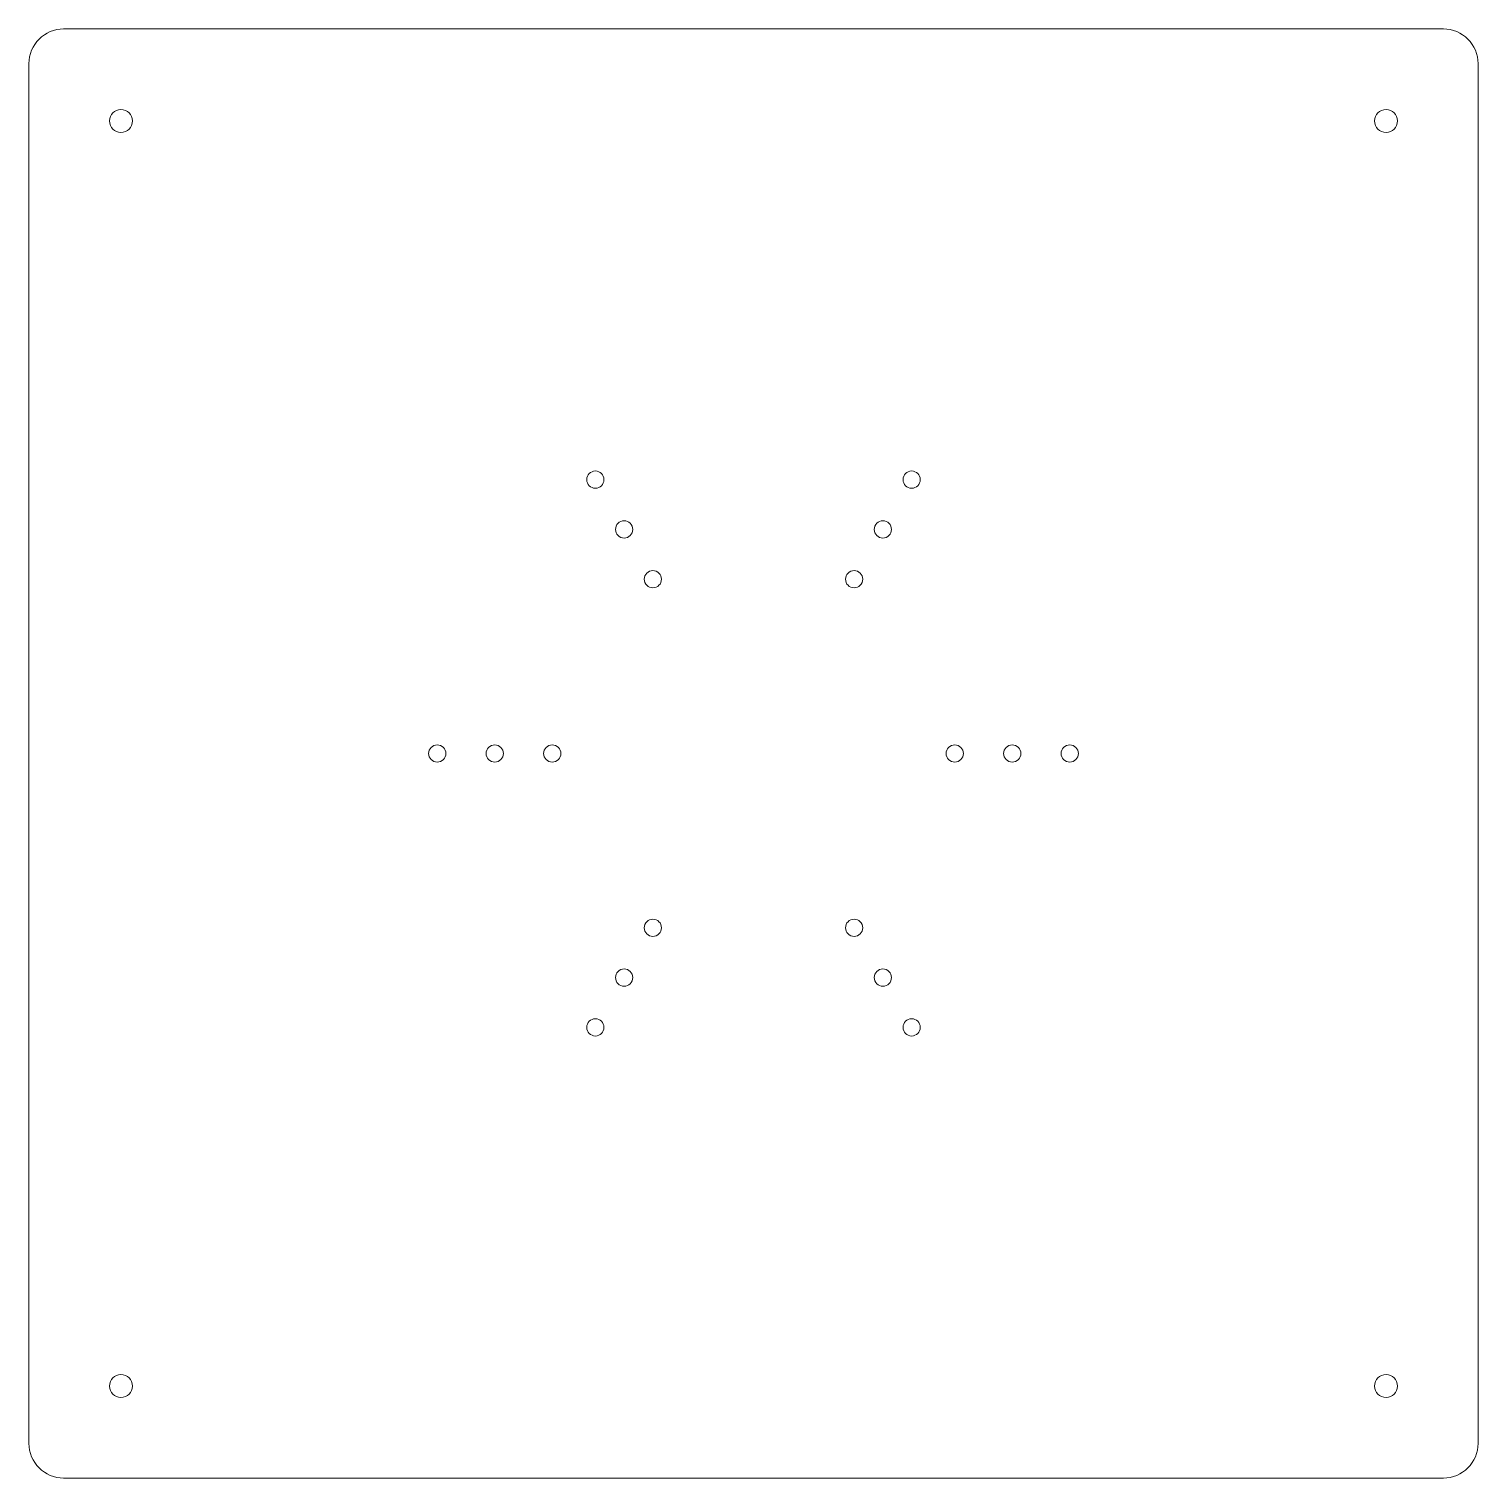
# Model space of a CAD drawing. Extents: x -126 to 126, y -126 to 126.
import ezdxf

# ---------------------------------------------------------------- set-up
doc = ezdxf.new("R2010")
doc.units = 0
doc.layers.get('0').update_dxf_attribs({"linetype": 'CONTINUOUS', "lineweight": 5, "true_color": 0xffffff})

# ---------------------------------------------------------------- blocks, each defined once
blk = doc.blocks.new('CUT001_CS')
blk.add_lwpolyline([(120, 126, -0.414214), (126, 120), (126, -120, -0.414214), (120, -126), (-120, -126, -0.414214), (-126, -120), (-126, 120, -0.414214), (-120, 126)], format="xyb", close=True)
at = {"color": 0}
for centre, radius in [((-110, 110), 2), ((110, 110), 2), ((-27.5, 47.63), 1.5), ((27.5, 47.63), 1.5), ((-22.5, 38.97), 1.5), ((22.5, 38.97), 1.5), ((-17.5, 30.31), 1.5), ((17.5, 30.31), 1.5), ((-55, 0), 1.5), ((-45, 0), 1.5), ((-35, 0), 1.5), ((35, 0), 1.5), ((45, 0), 1.5), ((55, 0), 1.5), ((-17.5, -30.31), 1.5), ((17.5, -30.31), 1.5), ((-22.5, -38.97), 1.5), ((22.5, -38.97), 1.5), ((-27.5, -47.63), 1.5), ((27.5, -47.63), 1.5), ((-110, -110), 2), ((110, -110), 2)]:
    blk.add_circle(centre, radius, dxfattribs=at)

msp = doc.modelspace()

# ---------------------------------------------------------------- block references
msp.add_blockref('CUT001_CS', (0, 0))

doc.saveas('drawing.dxf')
